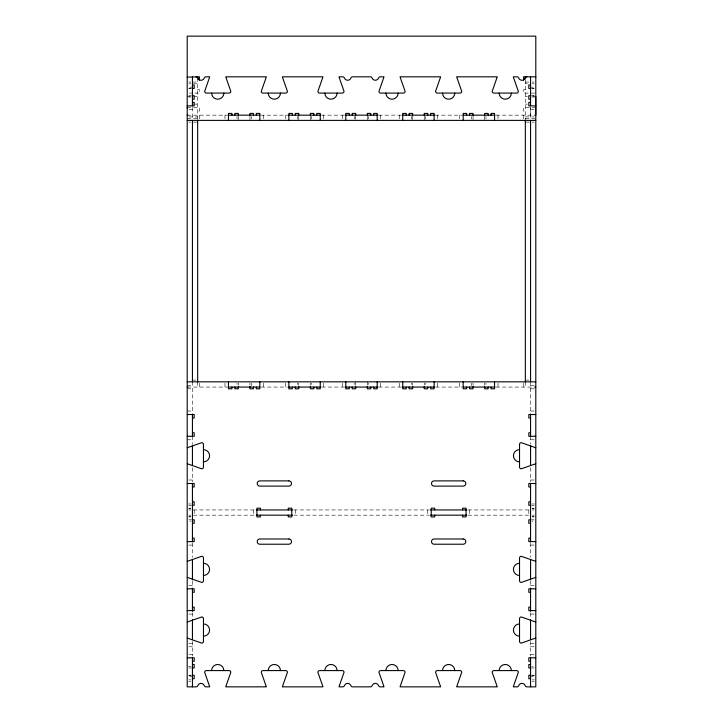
<?xml version="1.0" encoding="UTF-8"?>
<svg xmlns="http://www.w3.org/2000/svg" width="723" height="723" viewBox="0 0 723 723"><rect width="100%" height="100%" fill="white"/><g stroke="black" fill="none" stroke-linecap="round" stroke-linejoin="round"><path stroke-width="0.54" stroke-dasharray="3.62 2.71" d="M530.565 115.165L530.565 107.61M189.824 87.203L192.435 87.131M530.565 676.538L533.176 676.466M188.839 82.051L190.8 82.051M192.435 82.051L197.659 82.051M525.341 82.051L529.516 82.051M532.2 82.051L534.161 82.051M188.839 83.787L190.8 83.787M193.484 83.787L197.659 83.787M525.341 83.787L527.429 83.787M532.2 83.787L534.161 83.787M188.839 88.224L190.8 88.224M532.2 88.224L534.161 88.224M188.947 88.441L190.691 88.441M532.309 88.441L534.053 88.441M197.659 89.598L199.403 89.598L199.403 93.086L189.426 93.086M525.341 89.598L523.597 89.598L523.597 93.086L535.797 93.086M188.839 95.698L190.8 95.698M532.2 95.698L534.161 95.698M533.511 95.698L532.851 95.698M187.203 96.575L190.339 96.575M193.484 96.575L197.659 96.575M525.341 96.575L527.429 96.575M532.661 96.575L535.797 96.575M188.513 97.009L191.125 97.009M531.875 97.009L534.487 97.009M193.484 104.121L197.659 104.121M525.341 104.121L527.429 104.121M187.203 107.61L199.403 107.61L199.403 111.098L197.659 111.098M535.797 107.61L523.597 107.61L523.597 111.098L525.341 111.098M188.839 109.354L192.435 109.354M530.565 109.354L534.161 109.354M187.203 115.165L226.941 115.165M260.723 115.165L287.745 115.165M321.455 115.165L344.293 115.165M378.707 115.165L401.545 115.165M435.255 115.165L462.277 115.165M496.059 115.165L535.797 115.165M188.839 116.909L197.659 116.909M525.341 116.909L534.161 116.909M187.203 118.653L197.659 118.653M525.341 118.653L535.797 118.653M188.839 122.133L190.8 122.133M193.412 122.133L196.032 122.133M526.968 122.133L529.588 122.133M532.2 122.133L534.161 122.133M192.435 380.09L196.62 380.09M525.341 380.09L529.516 380.09M187.203 385.323L192.435 385.323M530.565 385.323L535.797 385.323M187.203 387.067L226.932 387.067M261.139 387.067L287.356 387.067M321.771 387.067L344.293 387.067M378.707 387.067L401.229 387.067M435.644 387.067L461.861 387.067M496.068 387.067L535.797 387.067M187.203 388.802L192.435 388.802M530.565 388.802L535.797 388.802M187.203 411.026L192.435 411.026M530.565 411.026L535.797 411.026M187.203 439.783L192.435 439.783M530.565 439.783L535.797 439.783M188.839 480.018L192.435 480.018M530.565 480.018L534.161 480.018M188.513 503.985L191.125 503.985M531.875 503.985L534.487 503.985M188.839 505.296L191.188 505.296M531.812 505.296L534.161 505.296M188.839 508.197L190.8 508.197M532.2 508.197L534.161 508.197M188.839 508.775L190.8 508.775M532.2 508.775L534.161 508.775M188.839 509.941L190.8 509.941M193.303 509.941L254.966 509.941M293.746 509.941L429.254 509.941M468.034 509.941L529.697 509.941M532.2 509.941L534.161 509.941M188.839 515.174L190.8 515.174M193.303 515.174L254.966 515.174M293.746 515.174L429.254 515.174M468.034 515.174L529.697 515.174M532.2 515.174L534.161 515.174M188.839 516.33L190.8 516.33M532.2 516.33L534.161 516.33M188.839 516.909L190.8 516.909M532.2 516.909L534.161 516.909M188.839 519.819L191.188 519.819M531.812 519.819L534.161 519.819M189.824 521.12L191.125 521.12M531.875 521.12L533.176 521.12M188.839 545.088L192.435 545.088M530.565 545.088L534.161 545.088M188.839 585.323L192.435 585.323M530.565 585.323L534.161 585.323M188.839 614.08L192.435 614.08M530.565 614.08L534.161 614.08M188.839 643.28L192.435 643.28M530.565 643.28L534.161 643.28M188.839 646.76L192.435 646.76M530.565 646.76L534.161 646.76M188.839 654.315L192.435 654.315M530.565 654.315L534.161 654.315M188.513 666.66L191.125 666.66M531.875 666.66L533.176 666.66M188.839 667.971L190.8 667.971M532.2 667.971L534.161 667.971M188.839 675.228L190.8 675.228M532.2 675.228L534.161 675.228M188.839 675.445L190.8 675.445M532.2 675.445L534.161 675.445M188.839 679.882L190.8 679.882M532.2 679.882L534.161 679.882M188.839 681.617L190.8 681.617M532.2 681.617L534.161 681.617M530.565 87.131L533.176 87.203M189.824 676.466L192.435 676.538M530.565 107.51L530.565 121.265M530.565 381.834L530.565 414.514M530.565 436.303L530.565 444.256M530.565 467.727L530.565 481.762M530.565 543.127L530.565 557.388M530.565 580.849L530.565 586.633M530.565 612.779L530.565 617.731M530.565 641.455L530.565 656.059M528.82 509.941L528.82 515.174M525.341 79.955L525.341 120.389M525.341 381.834L525.341 387.067M523.597 115.165L523.597 119.412M523.597 383.145L523.597 387.067M498.03 115.165L498.03 119.412M498.03 383.145L498.03 387.067M485.973 116.466L485.973 119.087M485.973 383.145L485.973 384.446M484.672 116.213L484.672 120.389M484.672 382.883L484.672 385.106M473.05 116.213L473.05 120.389M473.05 382.883L473.05 385.106M471.739 116.466L471.739 119.087M471.739 383.145L471.739 385.757M469.561 509.941L469.561 515.174M459.683 115.165L459.683 119.412M459.683 383.145L459.683 387.067M437.605 115.165L437.605 119.412M437.605 383.145L437.605 387.067M427.736 509.941L427.736 515.174M425.558 116.466L425.558 119.087M425.558 383.145L425.558 384.446M424.247 116.213L424.247 120.389M424.247 382.883L424.247 385.106M412.625 116.213L412.625 120.389M412.625 382.883L412.625 385.106M411.324 116.466L411.324 119.087M411.324 383.145L411.324 384.446M399.268 115.165L399.268 119.412M399.268 383.145L399.268 387.067M380.669 115.165L380.669 119.412M380.669 383.145L380.669 387.067M368.622 116.466L368.622 119.087M368.622 383.145L368.622 384.446M367.311 116.213L367.311 120.389M367.311 381.834L367.311 385.106M355.689 116.213L355.689 119.412M355.689 381.834L355.689 385.106M354.378 116.466L354.378 119.087M354.378 383.145L354.378 384.446M342.331 115.165L342.331 119.412M342.331 383.145L342.331 387.067M323.732 115.165L323.732 119.412M323.732 383.145L323.732 387.067M311.676 116.466L311.676 119.087M311.676 383.145L311.676 384.446M310.375 116.213L310.375 120.389M310.375 382.883L310.375 385.106M298.753 116.213L298.753 120.389M298.753 382.883L298.753 385.106M297.442 116.466L297.442 119.087M297.442 383.145L297.442 384.446M295.264 509.941L295.264 515.174M285.395 115.165L285.395 119.412M285.395 383.145L285.395 387.067M263.317 115.165L263.317 119.412M263.317 383.145L263.317 387.067M253.439 509.941L253.439 515.174M251.261 116.466L251.261 119.087M251.261 383.145L251.261 385.757M249.95 116.213L249.95 120.389M249.95 382.883L249.95 385.106M238.328 116.213L238.328 120.389M238.328 382.883L238.328 385.106M237.027 116.466L237.027 119.087M237.027 383.145L237.027 384.446M224.97 115.165L224.97 119.412M224.97 383.145L224.97 387.067M199.403 115.165L199.403 119.412M199.403 383.145L199.403 387.067M197.659 77.93L197.659 120.389M197.659 381.834L197.659 387.067M194.18 509.941L194.18 515.174M192.435 107.51L192.435 121.265M192.435 381.834L192.435 414.514M192.435 436.303L192.435 444.256M192.435 467.727L192.435 481.762M192.435 543.127L192.435 557.388M192.435 580.849L192.435 586.633M192.435 612.779L192.435 617.731M192.435 641.455L192.435 656.059"/><path stroke-width="1.08" d="M187.203 108.079L187.203 107.61M187.203 77.144L199.403 76.819L199.403 80.307M535.797 96.575L535.797 115.165L535.029 115.165M192.435 84.953L194.18 84.953L194.18 88.441L192.002 88.441M530.565 84.953L528.82 84.953L528.82 88.441L530.998 88.441M192.002 95.698L194.18 95.698L194.18 99.187L192.435 99.187M530.998 95.698L528.82 95.698L528.82 99.187L530.565 99.187M192.435 102.386L194.18 102.386L194.18 105.865L187.203 105.865M530.565 102.386L528.82 102.386L528.82 105.865L535.797 105.865M187.203 115.165L187.971 115.165M228.016 115.165L259.828 115.165M288.875 115.165L320.687 115.165M345.16 115.165L377.84 115.165M402.313 115.165L434.125 115.165M463.172 115.165L494.984 115.165M187.203 120.389L535.797 120.389M197.008 122.133L197.659 122.133M525.341 122.133L525.992 122.133M187.203 381.834L535.797 381.834M187.203 387.067L187.971 387.067M228.016 387.067L259.828 387.067M288.875 387.067L320.687 387.067M345.16 387.067L377.84 387.067M402.313 387.067L434.125 387.067M463.172 387.067L494.984 387.067M535.029 387.067L535.797 387.067M187.203 414.514L194.18 414.514L194.18 418.002L192.435 418.002M535.797 414.514L528.82 414.514L528.82 418.002L530.565 418.002M192.435 432.815L194.18 432.815L194.18 436.303L187.203 436.303M530.565 432.815L528.82 432.815L528.82 436.303L535.797 436.303M187.203 483.506L194.18 483.506L194.18 486.995L192.435 486.995M535.797 483.506L528.82 483.506L528.82 486.995L530.565 486.995M192.435 501.807L194.18 501.807L194.18 505.296L192.11 505.296M530.565 501.807L528.82 501.807L528.82 505.296L530.89 505.296M256.267 509.941L292.435 509.941M430.565 509.941L466.733 509.941M256.267 515.174L292.435 515.174M430.565 515.174L466.733 515.174M192.11 519.819L194.18 519.819L194.18 523.307L192.435 523.307M530.89 519.819L528.82 519.819L528.82 523.307L530.565 523.307M192.435 538.12L194.18 538.12L194.18 541.608L187.203 541.608M530.565 538.12L528.82 538.12L528.82 541.608L535.797 541.608M187.203 588.811L194.18 588.811L194.18 592.291L192.435 592.291M535.797 588.811L528.82 588.811L528.82 592.291L530.565 592.291M192.435 607.112L194.18 607.112L194.18 610.592L187.203 610.592M530.565 607.112L528.82 607.112L528.82 610.592L535.797 610.592M187.203 657.803L194.18 657.803L194.18 661.283L192.435 661.283M535.797 657.803L528.82 657.803L528.82 661.283L530.565 661.283M192.435 664.482L194.18 664.482L194.18 667.971L192.002 667.971M530.565 664.482L528.82 664.482L528.82 667.971L530.998 667.971M192.002 675.228L194.18 675.228L194.18 678.716L192.435 678.716M530.998 675.228L528.82 675.228L528.82 678.716L530.565 678.716M535.797 77.144L535.797 36.15L187.203 36.15L187.203 686.85L196.114 686.85A1.744 1.744 0 0 0 197.75 685.684A3.488 3.488 0 0 1 204.329 685.684A1.744 1.744 0 0 0 205.974 686.85L209.643 686.85A1.744 1.744 0 0 0 209.571 686.353L204.663 672.327A1.744 1.744 0 0 1 206.407 670.583L229.064 670.583A1.744 1.744 0 0 1 230.809 672.327L225.901 686.353A1.744 1.744 0 0 0 225.829 686.85L266.263 686.85A1.744 1.744 0 0 0 266.191 686.353L261.283 672.327A1.744 1.744 0 0 1 263.027 670.583L285.684 670.583A1.744 1.744 0 0 1 287.429 672.327L282.512 686.353A1.744 1.744 0 0 0 282.44 686.85L322.883 686.85A1.744 1.744 0 0 0 322.81 686.353L317.894 672.327A1.744 1.744 0 0 1 319.638 670.583L342.295 670.583A1.744 1.744 0 0 1 344.04 672.327L339.132 686.353A1.744 1.744 0 0 0 339.06 686.85L342.738 686.85A1.744 1.744 0 0 0 344.383 685.684A3.488 3.488 0 0 1 350.953 685.684A1.744 1.744 0 0 0 352.598 686.85L370.402 686.85A1.744 1.744 0 0 0 372.047 685.684A3.488 3.488 0 0 1 378.617 685.684A1.744 1.744 0 0 0 380.262 686.85L383.94 686.85A1.744 1.744 0 0 0 383.868 686.353L378.96 672.327A1.744 1.744 0 0 1 380.705 670.583L403.362 670.583A1.744 1.744 0 0 1 405.106 672.327L400.19 686.353A1.744 1.744 0 0 0 400.117 686.85L440.56 686.85A1.744 1.744 0 0 0 440.488 686.353L435.571 672.327A1.744 1.744 0 0 1 437.316 670.583L459.973 670.583A1.744 1.744 0 0 1 461.717 672.327L456.809 686.353A1.744 1.744 0 0 0 456.737 686.85L497.171 686.85A1.744 1.744 0 0 0 497.099 686.353L492.191 672.327A1.744 1.744 0 0 1 493.936 670.583L516.593 670.583A1.744 1.744 0 0 1 518.337 672.327L513.429 686.353A1.744 1.744 0 0 0 513.357 686.85L517.026 686.85A1.744 1.744 0 0 0 518.671 685.684A3.488 3.488 0 0 1 525.25 685.684A1.744 1.744 0 0 0 526.886 686.85L535.797 686.85L535.797 76.819L523.597 76.819L523.597 80.307M530.565 76.819L530.565 105.865M530.565 120.389L530.565 381.834M530.565 414.514L530.565 436.303M530.565 445.377L530.565 465.495M530.565 483.289L530.565 541.825M530.565 559.62L530.565 579.738M530.565 588.151L530.565 611.251M530.565 619.557L530.565 639.629M530.565 657.587L530.565 686.85M525.341 76.819L525.341 78.906M525.341 120.389L525.341 382.16M494.541 120.389L494.541 113.421L491.062 113.421L491.062 115.165M494.541 381.834L494.541 388.802L491.062 388.802L491.062 387.067M488.152 115.165L488.152 113.421L484.672 113.421L484.672 115.165M488.152 387.067L488.152 388.802L484.672 388.802L484.672 386.407M473.05 115.165L473.05 113.421L469.561 113.421L469.561 115.165M473.05 386.407L473.05 388.802L469.561 388.802L469.561 387.067M466.66 115.165L466.66 113.421L463.172 113.421L463.172 120.389M466.66 387.067L466.66 388.802L463.172 388.802L463.172 381.834M462.593 509.941L462.593 508.197L466.073 508.197L466.073 516.909L462.593 516.909L462.593 515.174M434.704 509.941L434.704 508.197L431.215 508.197L431.215 516.909L434.704 516.909L434.704 515.174M434.125 120.389L434.125 113.421L430.637 113.421L430.637 115.165M434.125 381.834L434.125 388.802L430.637 388.802L430.637 387.067M427.736 115.165L427.736 113.421L424.247 113.421L424.247 115.165M427.736 387.067L427.736 388.802L424.247 388.802L424.247 386.407M412.625 115.165L412.625 113.421L409.137 113.421L409.137 115.165M412.625 386.407L412.625 388.802L409.137 388.802L409.137 387.067M406.236 115.165L406.236 113.421L402.747 113.421L402.747 120.389M406.236 387.067L406.236 388.802L402.747 388.802L402.747 381.834M377.189 120.389L377.189 113.421L373.701 113.421L373.701 115.165M377.189 381.834L377.189 388.802L373.701 388.802L373.701 387.067M370.8 115.165L370.8 113.421L367.311 113.421L367.311 115.165M370.8 387.067L370.8 388.802L367.311 388.802L367.311 386.407M355.689 115.165L355.689 113.421L352.2 113.421L352.2 115.165M355.689 386.407L355.689 388.802L352.2 388.802L352.2 387.067M349.299 115.165L349.299 113.421L345.811 113.421L345.811 120.389M349.299 387.067L349.299 388.802L345.811 388.802L345.811 381.834M320.253 120.389L320.253 113.421L316.764 113.421L316.764 115.165M320.253 381.834L320.253 388.802L316.764 388.802L316.764 387.067M313.863 115.165L313.863 113.421L310.375 113.421L310.375 115.165M313.863 387.067L313.863 388.802L310.375 388.802L310.375 386.407M298.753 115.165L298.753 113.421L295.264 113.421L295.264 115.165M298.753 386.407L298.753 388.802L295.264 388.802L295.264 387.067M292.363 115.165L292.363 113.421L288.875 113.421L288.875 120.389M292.363 387.067L292.363 388.802L288.875 388.802L288.875 381.834M288.296 509.941L288.296 508.197L291.785 508.197L291.785 516.909L288.296 516.909L288.296 515.174M260.407 509.941L260.407 508.197L256.927 508.197L256.927 516.909L260.407 516.909L260.407 515.174M259.828 120.389L259.828 113.421L256.34 113.421L256.34 115.165M259.828 381.834L259.828 388.802L256.34 388.802L256.34 387.067M253.439 115.165L253.439 113.421L249.95 113.421L249.95 115.165M253.439 387.067L253.439 388.802L249.95 388.802L249.95 386.407M238.328 115.165L238.328 113.421L234.848 113.421L234.848 115.165M238.328 386.407L238.328 388.802L234.848 388.802L234.848 387.067M231.938 115.165L231.938 113.421L228.459 113.421L228.459 120.389M231.938 387.067L231.938 388.802L228.459 388.802L228.459 381.834M197.659 76.819L197.659 78.906M197.659 120.389L197.659 382.16M192.435 76.819L192.435 105.865M192.435 120.389L192.435 381.834M192.435 414.514L192.435 436.303M192.435 445.377L192.435 465.495M192.435 483.289L192.435 541.825M192.435 559.62L192.435 579.738M192.435 588.151L192.435 611.251M192.435 619.557L192.435 639.629M192.435 657.587L192.435 686.85M196.114 76.819A1.744 1.744 0 0 1 197.75 77.985A3.488 3.488 0 0 0 204.329 77.985A1.744 1.744 0 0 1 205.974 76.819L209.643 76.819A1.744 1.744 0 0 1 209.571 77.316L204.663 91.342A1.744 1.744 0 0 0 206.407 93.086L229.064 93.086A1.744 1.744 0 0 0 230.809 91.342L225.901 77.316A1.744 1.744 0 0 1 225.829 76.819L266.263 76.819A1.744 1.744 0 0 1 266.191 77.316L261.283 91.342A1.744 1.744 0 0 0 263.027 93.086L285.684 93.086A1.744 1.744 0 0 0 287.429 91.342L282.512 77.316A1.744 1.744 0 0 1 282.44 76.819L322.883 76.819A1.744 1.744 0 0 1 322.81 77.316L317.894 91.342A1.744 1.744 0 0 0 319.638 93.086L342.295 93.086A1.744 1.744 0 0 0 344.04 91.342L339.132 77.316A1.744 1.744 0 0 1 339.06 76.819L342.738 76.819A1.744 1.744 0 0 1 344.383 77.985A3.488 3.488 0 0 0 350.953 77.985A1.744 1.744 0 0 1 352.598 76.819L370.402 76.819A1.744 1.744 0 0 1 372.047 77.985A3.488 3.488 0 0 0 378.617 77.985A1.744 1.744 0 0 1 380.262 76.819L383.94 76.819A1.744 1.744 0 0 1 383.868 77.316L378.96 91.342A1.744 1.744 0 0 0 380.705 93.086L403.362 93.086A1.744 1.744 0 0 0 405.106 91.342L400.19 77.316A1.744 1.744 0 0 1 400.117 76.819L440.56 76.819A1.744 1.744 0 0 1 440.488 77.316L435.571 91.342A1.744 1.744 0 0 0 437.316 93.086L459.973 93.086A1.744 1.744 0 0 0 461.717 91.342L456.809 77.316A1.744 1.744 0 0 1 456.737 76.819L497.171 76.819A1.744 1.744 0 0 1 497.099 77.316L492.191 91.342A1.744 1.744 0 0 0 493.936 93.086L516.593 93.086A1.744 1.744 0 0 0 518.337 91.342L513.429 77.316A1.744 1.744 0 0 1 513.357 76.819L517.026 76.819A1.744 1.744 0 0 1 518.671 77.985A3.488 3.488 0 0 0 525.25 77.985A1.744 1.744 0 0 1 526.886 76.819M280.452 93.086A6.1 6.1 0 0 1 274.351 99.187A6.1 6.1 0 0 1 268.251 93.086M454.749 93.086A6.1 6.1 0 0 1 448.649 99.187A6.1 6.1 0 0 1 442.548 93.086M398.129 93.086A6.1 6.1 0 0 1 392.029 99.187A6.1 6.1 0 0 1 385.928 93.086M511.369 93.086A6.1 6.1 0 0 1 505.269 99.187A6.1 6.1 0 0 1 499.168 93.086M223.832 93.086A6.1 6.1 0 0 1 217.731 99.187A6.1 6.1 0 0 1 211.631 93.086M337.072 93.086A6.1 6.1 0 0 1 330.971 99.187A6.1 6.1 0 0 1 324.871 93.086M385.928 670.583A6.1 6.1 0 0 1 392.029 664.482A6.1 6.1 0 0 1 398.129 670.583M324.871 670.583A6.1 6.1 0 0 1 330.971 664.482A6.1 6.1 0 0 1 337.072 670.583M268.251 670.583A6.1 6.1 0 0 1 274.351 664.482A6.1 6.1 0 0 1 280.452 670.583M211.631 670.583A6.1 6.1 0 0 1 217.731 664.482A6.1 6.1 0 0 1 223.832 670.583M499.168 670.583A6.1 6.1 0 0 1 505.269 664.482A6.1 6.1 0 0 1 511.369 670.583M442.548 670.583A6.1 6.1 0 0 1 448.649 664.482A6.1 6.1 0 0 1 454.749 670.583M535.797 577.451A1.744 1.744 0 0 0 535.3 577.523L521.274 582.431A1.744 1.744 0 0 1 519.53 580.686L519.53 558.029A1.744 1.744 0 0 1 521.274 556.285L535.3 561.193A1.744 1.744 0 0 0 535.797 561.274M535.797 621.952A1.744 1.744 0 0 1 535.3 621.879L521.274 616.972A1.744 1.744 0 0 0 519.53 618.716L519.53 641.373A1.744 1.744 0 0 0 521.274 643.118L535.3 638.21A1.744 1.744 0 0 1 535.797 638.138M519.53 636.15A6.1 6.1 0 0 1 513.429 630.049A6.1 6.1 0 0 1 519.53 623.949M187.203 638.138A1.744 1.744 0 0 1 187.7 638.21L201.726 643.118A1.744 1.744 0 0 0 203.47 641.373L203.47 618.716A1.744 1.744 0 0 0 201.726 616.972L187.7 621.879A1.744 1.744 0 0 1 187.203 621.952M203.47 623.949A6.1 6.1 0 0 1 209.571 630.049A6.1 6.1 0 0 1 203.47 636.15M187.203 577.451A1.744 1.744 0 0 1 187.7 577.523L201.726 582.431A1.744 1.744 0 0 0 203.47 580.686L203.47 558.029A1.744 1.744 0 0 0 201.726 556.285L187.7 561.193A1.744 1.744 0 0 1 187.203 561.274M203.47 563.262A6.1 6.1 0 0 1 209.571 569.363A6.1 6.1 0 0 1 203.47 575.463M519.53 575.463A6.1 6.1 0 0 1 513.429 569.363A6.1 6.1 0 0 1 519.53 563.262M187.203 447.664A1.744 1.744 0 0 0 187.7 447.591L201.726 442.675A1.744 1.744 0 0 1 203.47 444.419L203.47 467.076A1.744 1.744 0 0 1 201.726 468.82L187.7 463.913A1.744 1.744 0 0 0 187.203 463.841M535.797 447.664A1.744 1.744 0 0 1 535.3 447.591L521.274 442.675A1.744 1.744 0 0 0 519.53 444.419L519.53 467.076A1.744 1.744 0 0 0 521.274 468.82L535.3 463.913A1.744 1.744 0 0 1 535.797 463.841M519.53 461.852A6.1 6.1 0 0 1 513.429 455.752A6.1 6.1 0 0 1 519.53 449.652M203.47 449.652A6.1 6.1 0 0 1 209.571 455.752A6.1 6.1 0 0 1 203.47 461.852M288.875 480.894L259.828 480.894A2.612 2.612 0 0 0 257.216 483.506A2.612 2.612 0 0 0 259.828 486.118L288.875 486.118A2.612 2.612 0 0 0 291.496 483.506A2.612 2.612 0 0 0 288.875 480.894M463.172 480.894L434.125 480.894A2.612 2.612 0 0 0 431.504 483.506A2.612 2.612 0 0 0 434.125 486.118L463.172 486.118A2.612 2.612 0 0 0 465.784 483.506A2.612 2.612 0 0 0 463.172 480.894M288.875 538.987L259.828 538.987A2.612 2.612 0 0 0 257.216 541.608A2.612 2.612 0 0 0 259.828 544.22L288.875 544.22A2.612 2.612 0 0 0 291.496 541.608A2.612 2.612 0 0 0 288.875 538.987M463.172 538.987L434.125 538.987A2.612 2.612 0 0 0 431.504 541.608A2.612 2.612 0 0 0 434.125 544.22L463.172 544.22A2.612 2.612 0 0 0 465.784 541.608A2.612 2.612 0 0 0 463.172 538.987"/></g></svg>
